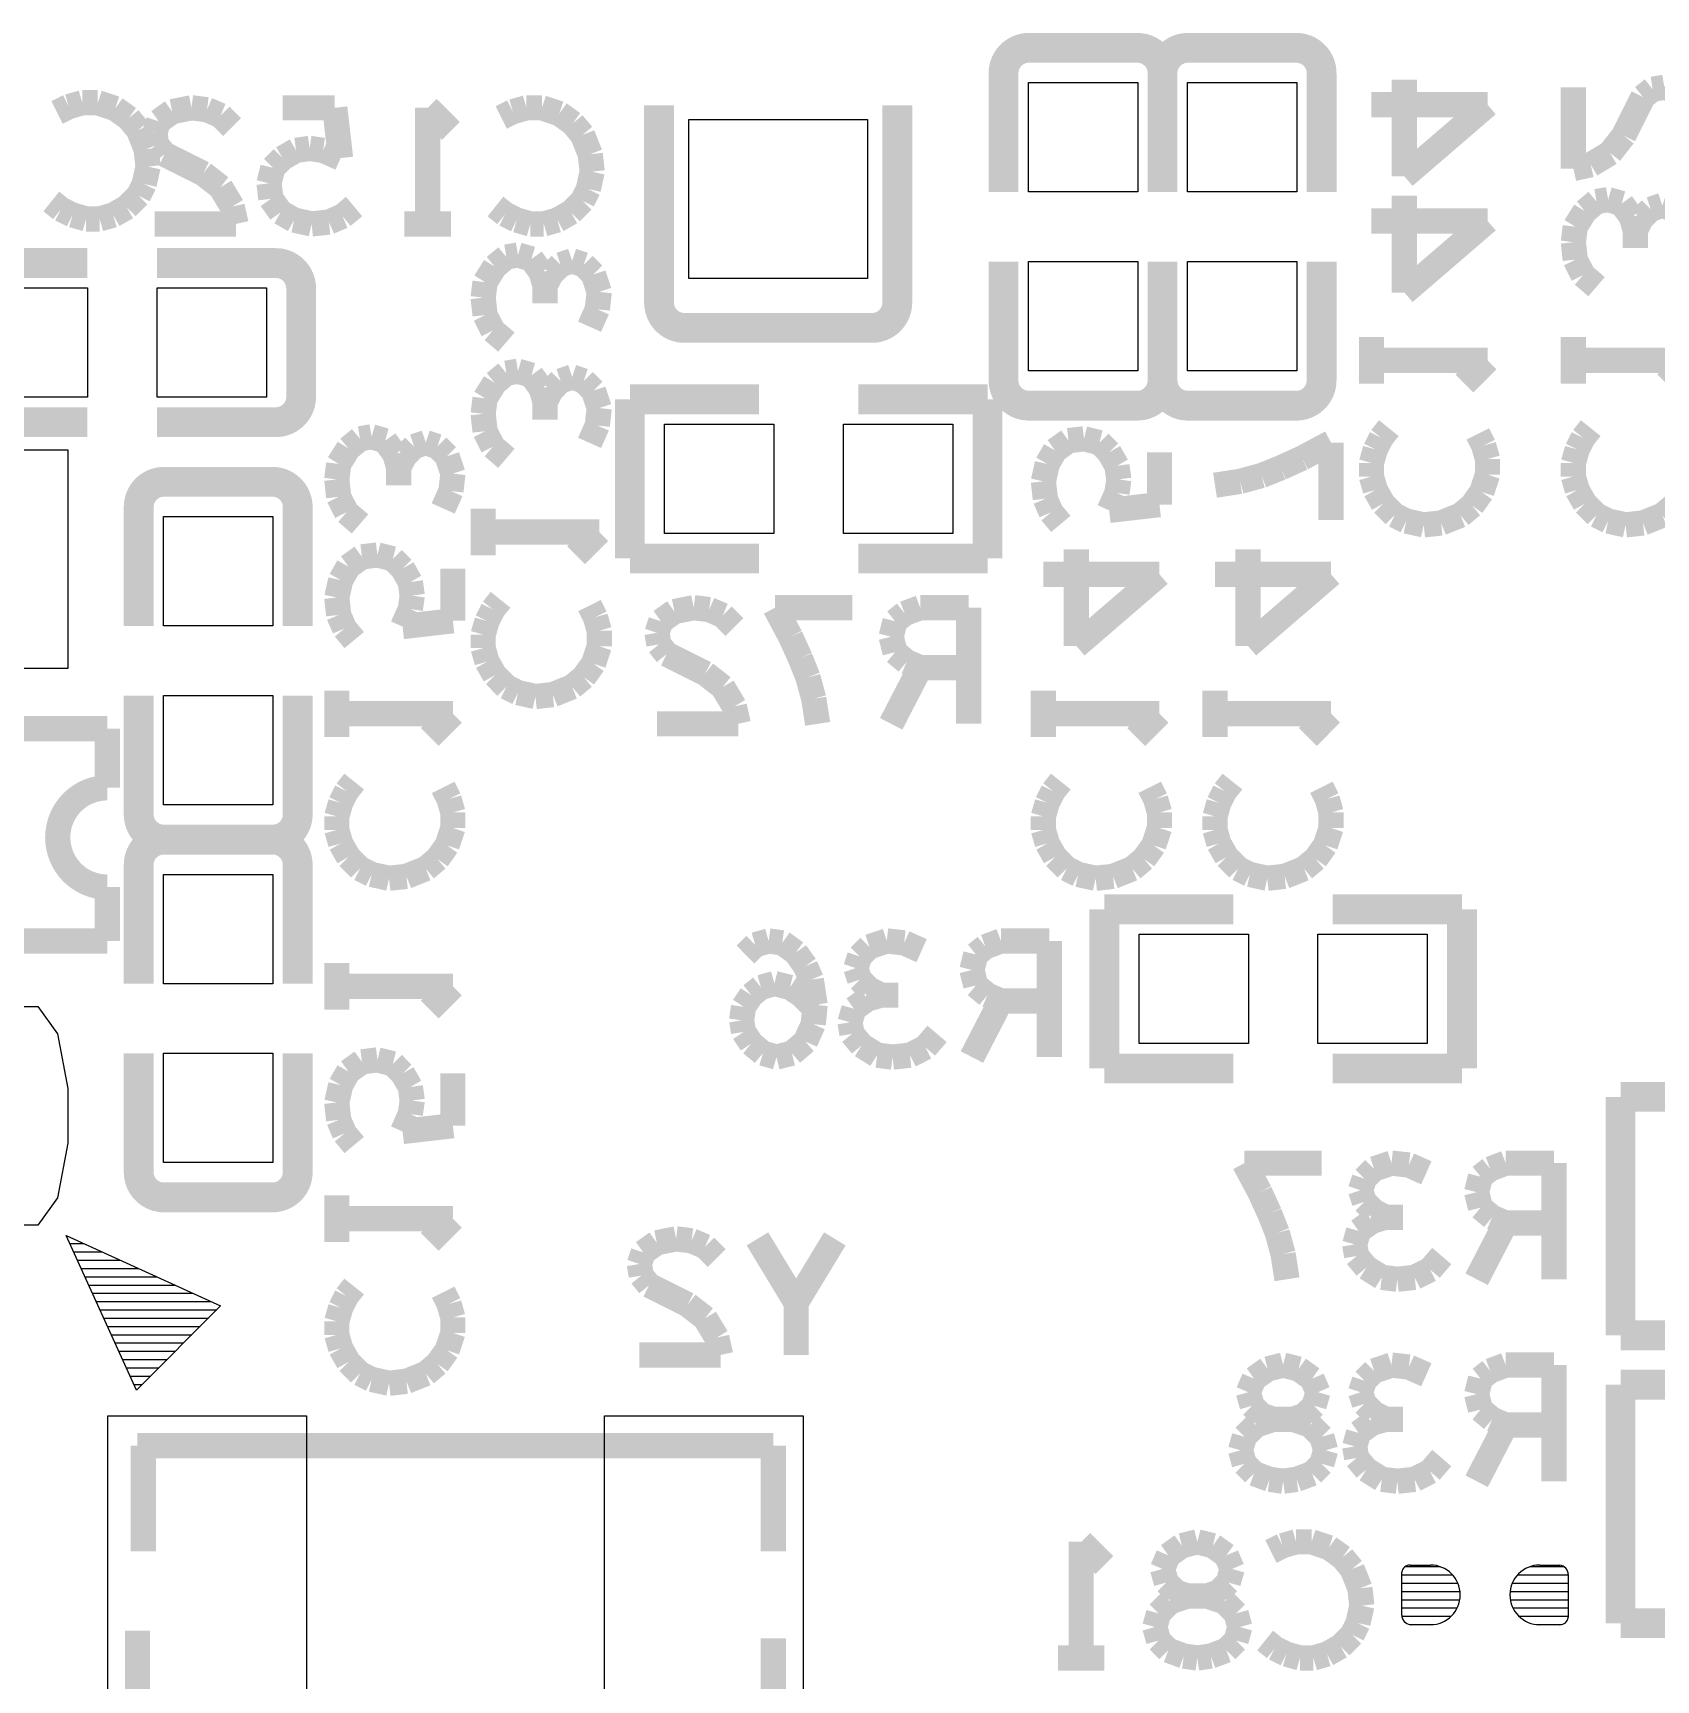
# Model space of a CAD drawing. Extents: x 175.8 to 218.8, y 273.2 to 311.2.
# Drawn here: x 191.01 to 199.17, y 291.28 to 299.56 of the extents above; entities that cross this region are included whole.
import ezdxf

# ---------------------------------------------------------------- set-up
doc = ezdxf.new("R2010")
doc.units = 0
doc.layers.add('MA_DETAILS', color=254, linetype='CONTINUOUS')

# ---------------------------------------------------------------- blocks, each defined once
blk = doc.blocks.new('FIGURE_SQUARE')
blk.add_lwpolyline([(-0.5, -0.5), (-0.5, 0.5), (0.5, 0.5), (0.5, -0.5)], close=True)
blk = doc.blocks.new('FIGURE_OBLONG')
blk.add_lwpolyline([(-0.5, -0.125), (-0.5, 0.125), (-0.416, 0.375), (-0.25, 0.5), (0.25, 0.5), (0.416, 0.375), (0.5, 0.125), (0.5, -0.125), (0.416, -0.375), (0.25, -0.5), (-0.25, -0.5), (-0.416, -0.375)], close=True)

msp = doc.modelspace()

# ---------------------------------------------------------------- linework, layer by layer
at = {"layer": 'MA_DETAILS'}
for points, const_width in [([(196.017134, 299.486574, 0.414214), (195.890134, 299.359574)], 0.150114), ([(196.690488, 299.359574, 0.414214), (196.563488, 299.486574)], 0.150114), ([(196.817488, 299.486574, 0.414214), (196.690488, 299.359574)], 0.150114), ([(197.490842, 299.359574, 0.414214), (197.363842, 299.486574)], 0.150114), ([(192.355216, 298.277026, 0.414214), (192.228216, 298.404026)], 0.150114), ([(194.156584, 298.20489, 0.414214), (194.283584, 298.07789)], 0.150114), ([(195.228464, 298.07789, 0.414214), (195.355464, 298.20489)], 0.150114), ([(195.890134, 297.81373, 0.414214), (196.017134, 297.68673)], 0.150114), ([(196.563488, 297.68673, 0.414214), (196.690488, 297.81373)], 0.150114), ([(196.690488, 297.81373, 0.414214), (196.817488, 297.68673)], 0.150114), ([(197.363842, 297.68673, 0.414214), (197.490842, 297.81373)], 0.150114), ([(192.228216, 297.603672, 0.414214), (192.355216, 297.730672)], 0.150114), ([(191.664844, 297.303698, 0.414214), (191.537844, 297.176698)], 0.150114), ([(192.338198, 297.176698, 0.414214), (192.211198, 297.303698)], 0.150114), ([(191.380364, 295.764712, 1), (191.380364, 295.26484)], 0.127), ([(191.537844, 295.630854, 0.414214), (191.664844, 295.503854)], 0.150114), ([(192.211198, 295.503854, 0.414214), (192.338198, 295.630854)], 0.150114), ([(191.664844, 295.503854, 0.414214), (191.537844, 295.376854)], 0.150114), ([(192.338198, 295.376854, 0.414214), (192.211198, 295.503854)], 0.150114), ([(191.537844, 293.83101, 0.414214), (191.664844, 293.70401)], 0.150114), ([(192.211198, 293.70401, 0.414214), (192.338198, 293.83101)], 0.150114)]:
    msp.add_lwpolyline(points, format="xyb", dxfattribs=dict(at, const_width=const_width))
for points, const_width in [([(196.563488, 299.486574), (196.017134, 299.486574)], 0.150114), ([(197.363842, 299.486574), (196.817488, 299.486574)], 0.150114), ([(195.890134, 299.359574), (195.890134, 298.761912)], 0.150114), ([(196.690488, 299.359574), (196.690488, 298.761912)], 0.150114), ([(196.690488, 299.359574), (196.690488, 298.761912)], 0.150114), ([(197.490842, 299.359574), (197.490842, 298.761912)], 0.150114), ([(197.907402, 298.840398), (197.907402, 299.327062)], 0.127), ([(191.1858, 299.190918), (191.253872, 299.210476)], 0.127), ([(191.253872, 299.210476), (191.33185, 299.210476)], 0.127), ([(191.33185, 299.210476), (191.41948, 299.181266)], 0.127), ([(194.156584, 298.20489), (194.156584, 299.197522)], 0.150114), ([(195.355464, 298.20489), (195.355464, 299.197522)], 0.150114), ([(198.757794, 298.87926), (198.757794, 299.2882)], 0.127), ([(199.108314, 299.239432), (199.011032, 299.044868)], 0.127), ([(199.157082, 299.278548), (199.108314, 299.239432)], 0.127), ([(199.215502, 299.2882), (199.157082, 299.278548)], 0.127), ([(199.273922, 299.268642), (199.215502, 299.2882)], 0.127), ([(191.12738, 299.161708), (191.1858, 299.190918)], 0.127), ([(191.41948, 299.181266), (191.487552, 299.132498)], 0.127), ([(191.487552, 299.132498), (191.53632, 299.074078)], 0.127), ([(191.7065, 299.165518), (191.638428, 299.117004)], 0.127), ([(191.803782, 299.185076), (191.7065, 299.165518)], 0.127), ([(191.88176, 299.175424), (191.803782, 299.185076)], 0.127), ([(191.949832, 299.146214), (191.88176, 299.175424)], 0.127), ([(192.008252, 299.087794), (191.949832, 299.146214)], 0.127), ([(192.524634, 299.185076), (192.261744, 299.185076)], 0.127), ([(192.553844, 298.931838), (192.524634, 299.185076)], 0.127), ([(192.992248, 299.185076), (193.109088, 299.068236)], 0.127), ([(192.992248, 298.600876), (192.992248, 299.185076)], 0.127), ([(193.36258, 299.136308), (193.421, 299.165518)], 0.127), ([(193.421, 299.165518), (193.489072, 299.185076)], 0.127), ([(193.489072, 299.185076), (193.56705, 299.185076)], 0.127), ([(193.56705, 299.185076), (193.65468, 299.155866)], 0.127), ([(193.65468, 299.155866), (193.722752, 299.107098)], 0.127), ([(197.741794, 299.20057), (198.325994, 299.20057)], 0.127), ([(198.325994, 299.20057), (197.907402, 298.840398)], 0.127), ([(191.53632, 299.074078), (191.575182, 298.976796)], 0.127), ([(191.638428, 299.117004), (191.61887, 299.058584)], 0.127), ([(191.61887, 299.058584), (191.628522, 299.000164)], 0.127), ([(193.722752, 299.107098), (193.77152, 299.048678)], 0.127), ([(193.77152, 299.048678), (193.810382, 298.951396)], 0.127), ([(199.011032, 299.044868), (198.942706, 298.957238)], 0.127), ([(191.575182, 298.976796), (191.584834, 298.889166)], 0.127), ([(191.628522, 299.000164), (191.667638, 298.951396)], 0.127), ([(192.261744, 298.931838), (192.329816, 298.970954)], 0.127), ([(192.329816, 298.970954), (192.398142, 298.980606)], 0.127), ([(192.398142, 298.980606), (192.466214, 298.970954)], 0.127), ([(192.466214, 298.970954), (192.553844, 298.931838)], 0.127), ([(191.584834, 298.889166), (191.56553, 298.801536)], 0.127), ([(191.667638, 298.951396), (191.862202, 298.854114)], 0.127), ([(192.193672, 298.805346), (192.212976, 298.883324)], 0.127), ([(192.212976, 298.883324), (192.261744, 298.931838)], 0.127), ([(193.810382, 298.951396), (193.820034, 298.863766)], 0.127), ([(198.845424, 298.898818), (198.757794, 298.87926)], 0.127), ([(198.942706, 298.957238), (198.845424, 298.898818)], 0.127), ([(191.56553, 298.801536), (191.53632, 298.743116)], 0.127), ([(191.862202, 298.854114), (191.949832, 298.785788)], 0.127), ([(192.203324, 298.727368), (192.193672, 298.805346)], 0.127), ([(193.820034, 298.863766), (193.80073, 298.776136)], 0.127), ([(191.146684, 298.675044), (191.09817, 298.713906)], 0.127), ([(191.53632, 298.743116), (191.4779, 298.684696)], 0.127), ([(191.949832, 298.785788), (192.008252, 298.688506)], 0.127), ([(192.252092, 298.659296), (192.203324, 298.727368)], 0.127), ([(193.77152, 298.717716), (193.7131, 298.659296)], 0.127), ([(193.80073, 298.776136), (193.77152, 298.717716)], 0.127), ([(197.907402, 298.255944), (197.907402, 298.742608)], 0.127), ([(198.816214, 298.664884), (198.874634, 298.713398)], 0.127), ([(198.874634, 298.713398), (198.933054, 298.723304)], 0.127), ([(198.933054, 298.723304), (199.001126, 298.703746)], 0.127), ([(191.205104, 298.645834), (191.146684, 298.675044)], 0.127), ([(191.27343, 298.626276), (191.205104, 298.645834)], 0.127), ([(191.409574, 298.645834), (191.341502, 298.626276)], 0.127), ([(191.4779, 298.684696), (191.409574, 298.645834)], 0.127), ([(192.008252, 298.688506), (192.02781, 298.600876)], 0.127), ([(192.320164, 298.620434), (192.252092, 298.659296)], 0.127), ([(192.563496, 298.639738), (192.495424, 298.610528)], 0.127), ([(192.621916, 298.688506), (192.563496, 298.639738)], 0.127), ([(193.381884, 298.649644), (193.33337, 298.688506)], 0.127), ([(193.440304, 298.620434), (193.381884, 298.649644)], 0.127), ([(193.7131, 298.659296), (193.644774, 298.620434)], 0.127), ([(198.767446, 298.586906), (198.816214, 298.664884)], 0.127), ([(199.001126, 298.703746), (199.049894, 298.635674)], 0.127), ([(199.049894, 298.635674), (199.069452, 298.567348)], 0.127), ([(199.098662, 298.625768), (199.147176, 298.674536)], 0.127), ([(199.147176, 298.674536), (199.205596, 298.694094)], 0.127), ([(199.205596, 298.694094), (199.264016, 298.674536)], 0.127), ([(191.341502, 298.626276), (191.27343, 298.626276)], 0.127), ([(192.02781, 298.600876), (191.61887, 298.600876)], 0.127), ([(192.407794, 298.600876), (192.320164, 298.620434)], 0.127), ([(192.495424, 298.610528), (192.407794, 298.600876)], 0.127), ([(193.109088, 298.600876), (192.875408, 298.600876)], 0.127), ([(193.50863, 298.600876), (193.440304, 298.620434)], 0.127), ([(193.576702, 298.600876), (193.50863, 298.600876)], 0.127), ([(193.644774, 298.620434), (193.576702, 298.600876)], 0.127), ([(197.741794, 298.616116), (198.325994, 298.616116)], 0.127), ([(198.325994, 298.616116), (197.907402, 298.255944)], 0.127), ([(198.757794, 298.508928), (198.767446, 298.586906)], 0.127), ([(199.069452, 298.567348), (199.098662, 298.625768)], 0.127), ([(199.069452, 298.567348), (199.069452, 298.479718)], 0.127), ([(198.767446, 298.421298), (198.757794, 298.508928)], 0.127), ([(190.682372, 298.404026), (191.280034, 298.404026)], 0.150114), ([(192.228216, 298.404026), (191.630554, 298.404026)], 0.150114), ([(193.281046, 298.308014), (193.329814, 298.385992)], 0.127), ([(193.329814, 298.385992), (193.388234, 298.434506)], 0.127), ([(193.388234, 298.434506), (193.446654, 298.444412)], 0.127), ([(193.446654, 298.444412), (193.514726, 298.424854)], 0.127), ([(193.514726, 298.424854), (193.563494, 298.356782)], 0.127), ([(193.612262, 298.346876), (193.660776, 298.395644)], 0.127), ([(193.660776, 298.395644), (193.719196, 298.415202)], 0.127), ([(193.719196, 298.415202), (193.777616, 298.395644)], 0.127), ([(193.777616, 298.395644), (193.826384, 298.346876)], 0.127), ([(195.890134, 297.81373), (195.890134, 298.411392)], 0.150114), ([(196.690488, 297.81373), (196.690488, 298.411392)], 0.150114), ([(196.690488, 297.81373), (196.690488, 298.411392)], 0.150114), ([(197.490842, 297.81373), (197.490842, 298.411392)], 0.150114), ([(198.806562, 298.343574), (198.767446, 298.421298)], 0.127), ([(193.271394, 298.230036), (193.281046, 298.308014)], 0.127), ([(193.563494, 298.356782), (193.583052, 298.288456)], 0.127), ([(193.583052, 298.288456), (193.612262, 298.346876)], 0.127), ([(193.826384, 298.346876), (193.855594, 298.259246)], 0.127), ([(198.874634, 298.285154), (198.806562, 298.343574)], 0.127), ([(192.355216, 297.730672), (192.355216, 298.277026)], 0.150114), ([(193.281046, 298.142406), (193.271394, 298.230036)], 0.127), ([(193.583052, 298.288456), (193.583052, 298.200826)], 0.127), ([(193.855594, 298.259246), (193.845942, 298.171616)], 0.127), ([(193.320162, 298.064682), (193.281046, 298.142406)], 0.127), ([(193.845942, 298.171616), (193.806826, 298.083986)], 0.127), ([(193.388234, 298.006262), (193.320162, 298.064682)], 0.127), ([(194.283584, 298.07789), (195.228464, 298.07789)], 0.150114), ([(197.741794, 297.797982), (197.741794, 298.031662)], 0.127), ([(198.757794, 297.797982), (198.757794, 298.031662)], 0.127), ([(197.741794, 297.914822), (198.325994, 297.914822)], 0.127), ([(198.325994, 297.914822), (198.209154, 297.797982)], 0.127), ([(198.757794, 297.914822), (199.341994, 297.914822)], 0.127), ([(199.341994, 297.914822), (199.225154, 297.797982)], 0.127), ([(193.281046, 297.72356), (193.329814, 297.801538)], 0.127), ([(193.329814, 297.801538), (193.388234, 297.850052)], 0.127), ([(193.388234, 297.850052), (193.446654, 297.859958)], 0.127), ([(193.446654, 297.859958), (193.514726, 297.8404)], 0.127), ([(193.514726, 297.8404), (193.563494, 297.772328)], 0.127), ([(193.612262, 297.762422), (193.660776, 297.81119)], 0.127), ([(193.660776, 297.81119), (193.719196, 297.830748)], 0.127), ([(193.719196, 297.830748), (193.777616, 297.81119)], 0.127), ([(193.777616, 297.81119), (193.826384, 297.762422)], 0.127), ([(193.271394, 297.645582), (193.281046, 297.72356)], 0.127), ([(193.563494, 297.772328), (193.583052, 297.704002)], 0.127), ([(193.583052, 297.704002), (193.612262, 297.762422)], 0.127), ([(193.826384, 297.762422), (193.855594, 297.674792)], 0.127), ([(194.659758, 297.718226), (194.009772, 297.718226)], 0.150114), ([(194.009772, 297.718226), (194.009772, 296.918126)], 0.150114), ([(195.15963, 297.718226), (195.809616, 297.718226)], 0.150114), ([(195.809616, 297.718226), (195.809616, 296.918126)], 0.150114), ([(193.281046, 297.557952), (193.271394, 297.645582)], 0.127), ([(193.583052, 297.704002), (193.583052, 297.616372)], 0.127), ([(193.855594, 297.674792), (193.845942, 297.587162)], 0.127), ([(196.017134, 297.68673), (196.563488, 297.68673)], 0.150114), ([(196.817488, 297.68673), (197.363842, 297.68673)], 0.150114), ([(190.682372, 297.603672), (191.280034, 297.603672)], 0.150114), ([(192.228216, 297.603672), (191.630554, 297.603672)], 0.150114), ([(193.320162, 297.480228), (193.281046, 297.557952)], 0.127), ([(193.845942, 297.587162), (193.806826, 297.499532)], 0.127), ([(197.790562, 297.525186), (197.829424, 297.5737)], 0.127), ([(198.806562, 297.525186), (198.845424, 297.5737)], 0.127), ([(192.544446, 297.393614), (192.593214, 297.471592)], 0.127), ([(192.593214, 297.471592), (192.651634, 297.520106)], 0.127), ([(192.651634, 297.520106), (192.710054, 297.530012)], 0.127), ([(192.710054, 297.530012), (192.778126, 297.510454)], 0.127), ([(192.778126, 297.510454), (192.826894, 297.442382)], 0.127), ([(192.875662, 297.432476), (192.924176, 297.481244)], 0.127), ([(192.924176, 297.481244), (192.982596, 297.500802)], 0.127), ([(192.982596, 297.500802), (193.041016, 297.481244)], 0.127), ([(193.041016, 297.481244), (193.089784, 297.432476)], 0.127), ([(193.388234, 297.421808), (193.320162, 297.480228)], 0.127), ([(196.149214, 297.461686), (196.217286, 297.510454)], 0.127), ([(196.217286, 297.510454), (196.295264, 297.520106)], 0.127), ([(196.295264, 297.520106), (196.373242, 297.500802)], 0.127), ([(196.373242, 297.500802), (196.421756, 297.452034)], 0.127), ([(197.392544, 297.422824), (197.538594, 297.500802)], 0.127), ([(197.538594, 297.500802), (197.538594, 297.111166)], 0.127), ([(197.761352, 297.466766), (197.790562, 297.525186)], 0.127), ([(198.277226, 297.54449), (198.306436, 297.48607)], 0.127), ([(198.306436, 297.48607), (198.325994, 297.417998)], 0.127), ([(198.777352, 297.466766), (198.806562, 297.525186)], 0.127), ([(192.534794, 297.315636), (192.544446, 297.393614)], 0.127), ([(192.826894, 297.442382), (192.846452, 297.374056)], 0.127), ([(192.846452, 297.374056), (192.875662, 297.432476)], 0.127), ([(193.089784, 297.432476), (193.118994, 297.344846)], 0.127), ([(196.090794, 297.305984), (196.110352, 297.393614)], 0.127), ([(196.110352, 297.393614), (196.149214, 297.461686)], 0.127), ([(196.421756, 297.452034), (196.460872, 297.383962)], 0.127), ([(196.674994, 297.189144), (196.674994, 297.452034)], 0.127), ([(197.285356, 297.374056), (197.392544, 297.422824)], 0.127), ([(197.741794, 297.39844), (197.761352, 297.466766)], 0.127), ([(197.741794, 297.330368), (197.741794, 297.39844)], 0.127), ([(198.325994, 297.417998), (198.325994, 297.34002)], 0.127), ([(198.757794, 297.39844), (198.777352, 297.466766)], 0.127), ([(198.757794, 297.330368), (198.757794, 297.39844)], 0.127), ([(192.211198, 297.303698), (191.664844, 297.303698)], 0.150114), ([(192.544446, 297.228006), (192.534794, 297.315636)], 0.127), ([(192.846452, 297.374056), (192.846452, 297.286426)], 0.127), ([(193.118994, 297.344846), (193.109342, 297.257216)], 0.127), ([(196.100446, 297.218354), (196.090794, 297.305984)], 0.127), ([(196.460872, 297.383962), (196.470524, 297.315636)], 0.127), ([(196.470524, 297.315636), (196.460872, 297.247564)], 0.127), ([(196.954394, 297.286426), (197.080886, 297.305984)], 0.127), ([(197.080886, 297.305984), (197.188074, 297.335194)], 0.127), ([(197.188074, 297.335194), (197.285356, 297.374056)], 0.127), ([(197.761352, 297.262296), (197.741794, 297.330368)], 0.127), ([(198.325994, 297.34002), (198.296784, 297.25239)], 0.127), ([(198.777352, 297.262296), (198.757794, 297.330368)], 0.127), ([(192.583562, 297.150282), (192.544446, 297.228006)], 0.127), ([(193.109342, 297.257216), (193.070226, 297.169586)], 0.127), ([(196.460872, 297.247564), (196.421756, 297.159934)], 0.127), ([(197.800214, 297.19397), (197.761352, 297.262296)], 0.127), ([(198.296784, 297.25239), (198.248016, 297.184318)], 0.127), ([(198.816214, 297.19397), (198.777352, 297.262296)], 0.127), ([(191.537844, 297.176698), (191.537844, 296.579036)], 0.150114), ([(192.338198, 297.176698), (192.338198, 296.579036)], 0.150114), ([(192.651634, 297.091862), (192.583562, 297.150282)], 0.127), ([(193.271394, 296.934636), (193.271394, 297.168316)], 0.127), ([(196.129656, 297.150282), (196.100446, 297.218354)], 0.127), ([(196.178424, 297.091862), (196.129656, 297.150282)], 0.127), ([(196.421756, 297.159934), (196.674994, 297.189144)], 0.127), ([(197.858634, 297.13555), (197.800214, 297.19397)], 0.127), ([(198.248016, 297.184318), (198.189596, 297.13555)], 0.127), ([(198.874634, 297.13555), (198.816214, 297.19397)], 0.127), ([(199.264016, 297.184318), (199.205596, 297.13555)], 0.127), ([(197.917054, 297.10634), (197.858634, 297.13555)], 0.127), ([(198.004684, 297.087036), (197.917054, 297.10634)], 0.127), ([(198.092314, 297.096688), (198.004684, 297.087036)], 0.127), ([(198.189596, 297.13555), (198.092314, 297.096688)], 0.127), ([(198.933054, 297.10634), (198.874634, 297.13555)], 0.127), ([(199.020684, 297.087036), (198.933054, 297.10634)], 0.127), ([(199.108314, 297.096688), (199.020684, 297.087036)], 0.127), ([(199.205596, 297.13555), (199.108314, 297.096688)], 0.127), ([(193.271394, 297.051476), (193.855594, 297.051476)], 0.127), ([(193.855594, 297.051476), (193.738754, 296.934636)], 0.127), ([(192.593214, 296.877232), (192.661286, 296.926)], 0.127), ([(192.661286, 296.926), (192.739264, 296.935652)], 0.127), ([(192.739264, 296.935652), (192.817242, 296.916348)], 0.127), ([(192.817242, 296.916348), (192.865756, 296.86758)], 0.127), ([(194.009772, 296.918126), (194.659758, 296.918126)], 0.150114), ([(195.809616, 296.918126), (195.15963, 296.918126)], 0.150114), ([(196.256402, 296.478198), (196.256402, 296.964862)], 0.127), ([(197.120002, 296.478198), (197.120002, 296.964862)], 0.127), ([(192.534794, 296.72153), (192.554352, 296.80916)], 0.127), ([(192.554352, 296.80916), (192.593214, 296.877232)], 0.127), ([(192.865756, 296.86758), (192.904872, 296.799508)], 0.127), ([(193.118994, 296.60469), (193.118994, 296.86758)], 0.127), ([(196.090794, 296.83837), (196.674994, 296.83837)], 0.127), ([(196.674994, 296.83837), (196.256402, 296.478198)], 0.127), ([(196.954394, 296.83837), (197.538594, 296.83837)], 0.127), ([(197.538594, 296.83837), (197.120002, 296.478198)], 0.127), ([(192.904872, 296.799508), (192.914524, 296.731182)], 0.127), ([(192.914524, 296.731182), (192.904872, 296.66311)], 0.127), ([(192.544446, 296.6339), (192.534794, 296.72153)], 0.127), ([(192.904872, 296.66311), (192.865756, 296.57548)], 0.127), ([(193.290952, 296.60342), (193.320162, 296.66184)], 0.127), ([(193.320162, 296.66184), (193.359024, 296.710354)], 0.127), ([(193.806826, 296.681144), (193.836036, 296.622724)], 0.127), ([(194.2338, 296.650918), (194.165728, 296.602404)], 0.127), ([(194.331082, 296.670476), (194.2338, 296.650918)], 0.127), ([(194.40906, 296.660824), (194.331082, 296.670476)], 0.127), ([(194.477132, 296.631614), (194.40906, 296.660824)], 0.127), ([(194.740276, 296.670476), (195.129912, 296.670476)], 0.127), ([(194.818254, 296.524426), (194.740276, 296.670476)], 0.127), ([(195.393056, 296.641266), (195.344288, 296.602404)], 0.127), ([(195.47078, 296.670476), (195.393056, 296.641266)], 0.127), ([(195.714366, 296.670476), (195.47078, 296.670476)], 0.127), ([(195.714366, 296.086276), (195.714366, 296.670476)], 0.127), ([(192.573656, 296.565828), (192.544446, 296.6339)], 0.127), ([(192.622424, 296.507408), (192.573656, 296.565828)], 0.127), ([(192.865756, 296.57548), (193.118994, 296.60469)], 0.127), ([(193.271394, 296.535094), (193.290952, 296.60342)], 0.127), ([(193.836036, 296.622724), (193.855594, 296.554652)], 0.127), ([(194.165728, 296.602404), (194.14617, 296.543984)], 0.127), ([(194.535552, 296.573194), (194.477132, 296.631614)], 0.127), ([(195.344288, 296.602404), (195.32473, 296.524426)], 0.127), ([(193.271394, 296.467022), (193.271394, 296.535094)], 0.127), ([(193.855594, 296.476674), (193.826384, 296.389044)], 0.127), ([(193.855594, 296.554652), (193.855594, 296.476674)], 0.127), ([(194.14617, 296.543984), (194.155822, 296.485564)], 0.127), ([(194.155822, 296.485564), (194.194938, 296.436796)], 0.127), ([(194.867022, 296.417238), (194.818254, 296.524426)], 0.127), ([(195.32473, 296.524426), (195.344288, 296.446448)], 0.127), ([(193.290952, 296.39895), (193.271394, 296.467022)], 0.127), ([(193.329814, 296.330624), (193.290952, 296.39895)], 0.127), ([(194.194938, 296.436796), (194.389502, 296.339514)], 0.127), ([(194.905884, 296.319956), (194.867022, 296.417238)], 0.127), ([(195.344288, 296.446448), (195.402708, 296.397934)], 0.127), ([(195.402708, 296.397934), (195.47078, 296.368724)], 0.127), ([(193.388234, 296.272204), (193.329814, 296.330624)], 0.127), ([(193.777616, 296.320972), (193.719196, 296.272204)], 0.127), ([(193.826384, 296.389044), (193.777616, 296.320972)], 0.127), ([(194.389502, 296.339514), (194.477132, 296.271188)], 0.127), ([(194.935094, 296.212768), (194.905884, 296.319956)], 0.127), ([(195.47078, 296.368724), (195.32473, 296.086276)], 0.127), ([(195.47078, 296.368724), (195.714366, 296.368724)], 0.127), ([(191.537844, 295.630854), (191.537844, 296.228516)], 0.150114), ([(192.338198, 295.630854), (192.338198, 296.228516)], 0.150114), ([(192.534794, 296.020236), (192.534794, 296.253916)], 0.127), ([(193.446654, 296.242994), (193.388234, 296.272204)], 0.127), ([(193.534284, 296.22369), (193.446654, 296.242994)], 0.127), ([(193.621914, 296.233342), (193.534284, 296.22369)], 0.127), ([(193.719196, 296.272204), (193.621914, 296.233342)], 0.127), ([(194.477132, 296.271188), (194.535552, 296.173906)], 0.127), ([(196.090794, 296.020236), (196.090794, 296.253916)], 0.127), ([(196.954394, 296.020236), (196.954394, 296.253916)], 0.127), ([(194.535552, 296.173906), (194.55511, 296.086276)], 0.127), ([(194.954652, 296.086276), (194.935094, 296.212768)], 0.127), ([(191.380364, 296.061638), (188.380624, 296.061638)], 0.127), ([(191.380364, 295.764712), (191.380364, 296.061638)], 0.127), ([(192.534794, 296.137076), (193.118994, 296.137076)], 0.127), ([(193.118994, 296.137076), (193.002154, 296.020236)], 0.127), ([(194.55511, 296.086276), (194.14617, 296.086276)], 0.127), ([(196.090794, 296.137076), (196.674994, 296.137076)], 0.127), ([(196.674994, 296.137076), (196.558154, 296.020236)], 0.127), ([(196.954394, 296.137076), (197.538594, 296.137076)], 0.127), ([(197.538594, 296.137076), (197.421754, 296.020236)], 0.127), ([(192.554352, 295.68902), (192.583562, 295.74744)], 0.127), ([(192.583562, 295.74744), (192.622424, 295.795954)], 0.127), ([(193.070226, 295.766744), (193.099436, 295.708324)], 0.127), ([(196.110352, 295.68902), (196.139562, 295.74744)], 0.127), ([(196.139562, 295.74744), (196.178424, 295.795954)], 0.127), ([(196.626226, 295.766744), (196.655436, 295.708324)], 0.127), ([(196.973952, 295.68902), (197.003162, 295.74744)], 0.127), ([(197.003162, 295.74744), (197.042024, 295.795954)], 0.127), ([(197.489826, 295.766744), (197.519036, 295.708324)], 0.127), ([(192.534794, 295.620694), (192.554352, 295.68902)], 0.127), ([(193.099436, 295.708324), (193.118994, 295.640252)], 0.127), ([(196.090794, 295.620694), (196.110352, 295.68902)], 0.127), ([(196.655436, 295.708324), (196.674994, 295.640252)], 0.127), ([(196.954394, 295.620694), (196.973952, 295.68902)], 0.127), ([(197.519036, 295.708324), (197.538594, 295.640252)], 0.127), ([(192.534794, 295.552622), (192.534794, 295.620694)], 0.127), ([(193.118994, 295.640252), (193.118994, 295.562274)], 0.127), ([(196.090794, 295.552622), (196.090794, 295.620694)], 0.127), ([(196.674994, 295.640252), (196.674994, 295.562274)], 0.127), ([(196.954394, 295.552622), (196.954394, 295.620694)], 0.127), ([(197.538594, 295.640252), (197.538594, 295.562274)], 0.127), ([(191.664844, 295.503854), (192.211198, 295.503854)], 0.150114), ([(192.211198, 295.503854), (191.664844, 295.503854)], 0.150114), ([(192.554352, 295.48455), (192.534794, 295.552622)], 0.127), ([(192.593214, 295.416224), (192.554352, 295.48455)], 0.127), ([(193.118994, 295.562274), (193.089784, 295.474644)], 0.127), ([(196.110352, 295.48455), (196.090794, 295.552622)], 0.127), ([(196.149214, 295.416224), (196.110352, 295.48455)], 0.127), ([(196.674994, 295.562274), (196.645784, 295.474644)], 0.127), ([(196.973952, 295.48455), (196.954394, 295.552622)], 0.127), ([(197.012814, 295.416224), (196.973952, 295.48455)], 0.127), ([(197.538594, 295.562274), (197.509384, 295.474644)], 0.127), ([(192.651634, 295.357804), (192.593214, 295.416224)], 0.127), ([(193.041016, 295.406572), (192.982596, 295.357804)], 0.127), ([(193.089784, 295.474644), (193.041016, 295.406572)], 0.127), ([(196.207634, 295.357804), (196.149214, 295.416224)], 0.127), ([(196.597016, 295.406572), (196.538596, 295.357804)], 0.127), ([(196.645784, 295.474644), (196.597016, 295.406572)], 0.127), ([(197.071234, 295.357804), (197.012814, 295.416224)], 0.127), ([(197.460616, 295.406572), (197.402196, 295.357804)], 0.127), ([(197.509384, 295.474644), (197.460616, 295.406572)], 0.127), ([(191.537844, 295.376854), (191.537844, 294.779192)], 0.150114), ([(192.338198, 295.376854), (192.338198, 294.779192)], 0.150114), ([(192.710054, 295.328594), (192.651634, 295.357804)], 0.127), ([(192.797684, 295.30929), (192.710054, 295.328594)], 0.127), ([(192.885314, 295.318942), (192.797684, 295.30929)], 0.127), ([(192.982596, 295.357804), (192.885314, 295.318942)], 0.127), ([(196.266054, 295.328594), (196.207634, 295.357804)], 0.127), ([(196.353684, 295.30929), (196.266054, 295.328594)], 0.127), ([(196.441314, 295.318942), (196.353684, 295.30929)], 0.127), ([(196.538596, 295.357804), (196.441314, 295.318942)], 0.127), ([(197.129654, 295.328594), (197.071234, 295.357804)], 0.127), ([(197.217284, 295.30929), (197.129654, 295.328594)], 0.127), ([(197.304914, 295.318942), (197.217284, 295.30929)], 0.127), ([(197.402196, 295.357804), (197.304914, 295.318942)], 0.127), ([(191.380364, 294.993314), (191.380364, 295.26484)], 0.127), ([(197.047358, 295.152826), (196.397372, 295.152826)], 0.150114), ([(196.397372, 295.152826), (196.397372, 294.352726)], 0.150114), ([(197.54723, 295.152826), (198.197216, 295.152826)], 0.150114), ([(198.197216, 295.152826), (198.197216, 294.352726)], 0.150114), ([(188.380624, 294.993314), (191.380364, 294.993314)], 0.127), ([(194.708272, 294.994076), (194.6402, 294.974518)], 0.127), ([(194.776598, 294.984424), (194.708272, 294.994076)], 0.127), ([(194.84467, 294.935656), (194.776598, 294.984424)], 0.127), ([(195.215002, 294.964866), (195.302632, 294.994076)], 0.127), ([(195.302632, 294.994076), (195.390262, 294.984424)], 0.127), ([(195.390262, 294.984424), (195.477892, 294.945308)], 0.127), ([(195.87718, 294.994076), (195.799456, 294.964866)], 0.127), ([(196.120766, 294.994076), (195.87718, 294.994076)], 0.127), ([(196.120766, 294.409876), (196.120766, 294.994076)], 0.127), ([(194.6402, 294.974518), (194.591432, 294.926004)], 0.127), ([(194.893438, 294.867584), (194.84467, 294.935656)], 0.127), ([(195.146676, 294.857678), (195.166234, 294.916098)], 0.127), ([(195.166234, 294.916098), (195.215002, 294.964866)], 0.127), ([(195.750688, 294.926004), (195.73113, 294.848026)], 0.127), ([(195.799456, 294.964866), (195.750688, 294.926004)], 0.127), ([(192.534794, 294.649144), (192.534794, 294.882824)], 0.127), ([(194.922648, 294.799258), (194.893438, 294.867584)], 0.127), ([(195.166234, 294.799258), (195.146676, 294.857678)], 0.127), ([(195.73113, 294.848026), (195.750688, 294.770048)], 0.127), ([(192.534794, 294.765984), (193.118994, 294.765984)], 0.127), ([(193.118994, 294.765984), (193.002154, 294.649144)], 0.127), ([(194.66941, 294.760396), (194.620642, 294.721534)], 0.127), ([(194.737482, 294.779954), (194.66941, 294.760396)], 0.127), ([(194.81546, 294.760396), (194.737482, 294.779954)], 0.127), ([(194.87388, 294.721534), (194.81546, 294.760396)], 0.127), ([(194.941952, 294.672766), (194.922648, 294.799258)], 0.127), ([(195.215002, 294.750744), (195.166234, 294.799258)], 0.127), ([(195.273422, 294.721534), (195.215002, 294.750744)], 0.127), ([(195.750688, 294.770048), (195.809108, 294.721534)], 0.127), ([(194.58178, 294.663114), (194.572128, 294.594788)], 0.127), ([(194.620642, 294.721534), (194.58178, 294.663114)], 0.127), ([(194.941952, 294.653208), (194.87388, 294.721534)], 0.127), ([(194.9323, 294.575484), (194.941952, 294.672766)], 0.127), ([(195.117466, 294.585136), (195.137024, 294.653208)], 0.127), ([(195.137024, 294.653208), (195.205096, 294.701976)], 0.127), ([(195.205096, 294.701976), (195.273422, 294.721534)], 0.127), ([(195.273422, 294.721534), (195.361052, 294.721534)], 0.127), ([(195.87718, 294.692324), (195.73113, 294.409876)], 0.127), ([(195.809108, 294.721534), (195.87718, 294.692324)], 0.127), ([(195.87718, 294.692324), (196.120766, 294.692324)], 0.127), ([(194.572128, 294.594788), (194.58178, 294.536368)], 0.127), ([(194.893438, 294.487854), (194.9323, 294.575484)], 0.127), ([(195.127372, 294.526716), (195.117466, 294.585136)], 0.127), ([(194.58178, 294.536368), (194.620642, 294.477948)], 0.127), ([(194.825112, 294.429434), (194.893438, 294.487854)], 0.127), ([(195.175886, 294.468296), (195.127372, 294.526716)], 0.127), ([(195.555616, 294.526716), (195.497196, 294.458644)], 0.127), ([(191.537844, 293.83101), (191.537844, 294.428672)], 0.150114), ([(192.338198, 293.83101), (192.338198, 294.428672)], 0.150114), ([(194.620642, 294.477948), (194.679062, 294.429434)], 0.127), ([(194.679062, 294.429434), (194.747388, 294.409876)], 0.127), ([(194.747388, 294.409876), (194.825112, 294.429434)], 0.127), ([(195.253864, 294.419528), (195.175886, 294.468296)], 0.127), ([(195.331842, 294.409876), (195.253864, 294.419528)], 0.127), ([(195.419472, 294.419528), (195.331842, 294.409876)], 0.127), ([(195.497196, 294.458644), (195.419472, 294.419528)], 0.127), ([(192.554352, 294.26916), (192.593214, 294.337232)], 0.127), ([(192.593214, 294.337232), (192.661286, 294.386)], 0.127), ([(192.661286, 294.386), (192.739264, 294.395652)], 0.127), ([(192.739264, 294.395652), (192.817242, 294.376348)], 0.127), ([(192.817242, 294.376348), (192.865756, 294.32758)], 0.127), ([(192.865756, 294.32758), (192.904872, 294.259508)], 0.127), ([(193.118994, 294.06469), (193.118994, 294.32758)], 0.127), ([(196.397372, 294.352726), (197.047358, 294.352726)], 0.150114), ([(198.197216, 294.352726), (197.54723, 294.352726)], 0.150114), ([(192.534794, 294.18153), (192.554352, 294.26916)], 0.127), ([(192.904872, 294.259508), (192.914524, 294.191182)], 0.127), ([(192.544446, 294.0939), (192.534794, 294.18153)], 0.127), ([(192.914524, 294.191182), (192.904872, 294.12311)], 0.127), ([(200.04532, 294.209724), (198.995284, 294.209724)], 0.150114), ([(198.995284, 294.209724), (198.995284, 293.009828)], 0.150114), ([(192.573656, 294.025828), (192.544446, 294.0939)], 0.127), ([(192.904872, 294.12311), (192.865756, 294.03548)], 0.127), ([(192.622424, 293.967408), (192.573656, 294.025828)], 0.127), ([(192.865756, 294.03548), (193.118994, 294.06469)], 0.127), ([(197.102222, 293.876476), (197.491858, 293.876476)], 0.127), ([(197.1802, 293.730426), (197.102222, 293.876476)], 0.127), ([(197.706234, 293.798498), (197.755002, 293.847266)], 0.127), ([(197.755002, 293.847266), (197.842632, 293.876476)], 0.127), ([(197.842632, 293.876476), (197.930262, 293.866824)], 0.127), ([(197.930262, 293.866824), (198.017892, 293.827708)], 0.127), ([(198.339456, 293.847266), (198.290688, 293.808404)], 0.127), ([(198.41718, 293.876476), (198.339456, 293.847266)], 0.127), ([(198.660766, 293.876476), (198.41718, 293.876476)], 0.127), ([(198.660766, 293.292276), (198.660766, 293.876476)], 0.127), ([(197.686676, 293.740078), (197.706234, 293.798498)], 0.127), ([(197.706234, 293.681658), (197.686676, 293.740078)], 0.127), ([(198.290688, 293.808404), (198.27113, 293.730426)], 0.127), ([(191.664844, 293.70401), (192.211198, 293.70401)], 0.150114), ([(192.534794, 293.480236), (192.534794, 293.713916)], 0.127), ([(197.228968, 293.623238), (197.1802, 293.730426)], 0.127), ([(197.755002, 293.633144), (197.706234, 293.681658)], 0.127), ([(198.27113, 293.730426), (198.290688, 293.652448)], 0.127), ([(192.534794, 293.597076), (193.118994, 293.597076)], 0.127), ([(193.118994, 293.597076), (193.002154, 293.480236)], 0.127), ([(197.26783, 293.525956), (197.228968, 293.623238)], 0.127), ([(197.677024, 293.535608), (197.745096, 293.584376)], 0.127), ([(197.745096, 293.584376), (197.813422, 293.603934)], 0.127), ([(197.813422, 293.603934), (197.755002, 293.633144)], 0.127), ([(197.813422, 293.603934), (197.901052, 293.603934)], 0.127), ([(198.41718, 293.574724), (198.27113, 293.292276)], 0.127), ([(198.290688, 293.652448), (198.349108, 293.603934)], 0.127), ([(198.349108, 293.603934), (198.41718, 293.574724)], 0.127), ([(198.41718, 293.574724), (198.660766, 293.574724)], 0.127), ([(194.242436, 293.495476), (194.145154, 293.475918)], 0.127), ([(194.320414, 293.485824), (194.242436, 293.495476)], 0.127), ([(194.65163, 293.495476), (194.846448, 293.174166)], 0.127), ([(194.846448, 293.174166), (195.041266, 293.495476)], 0.127), ([(197.29704, 293.418768), (197.26783, 293.525956)], 0.127), ([(197.657466, 293.467536), (197.677024, 293.535608)], 0.127), ([(194.077082, 293.427404), (194.057524, 293.368984)], 0.127), ([(194.145154, 293.475918), (194.077082, 293.427404)], 0.127), ([(194.388486, 293.456614), (194.320414, 293.485824)], 0.127), ([(194.446906, 293.398194), (194.388486, 293.456614)], 0.127), ([(197.316598, 293.292276), (197.29704, 293.418768)], 0.127), ([(197.667372, 293.409116), (197.657466, 293.467536)], 0.127), ([(197.715886, 293.350696), (197.667372, 293.409116)], 0.127), ([(198.095616, 293.409116), (198.037196, 293.341044)], 0.127), ([(194.057524, 293.368984), (194.067176, 293.310564)], 0.127), ([(197.793864, 293.301928), (197.715886, 293.350696)], 0.127), ([(198.037196, 293.341044), (197.959472, 293.301928)], 0.127), ([(192.583562, 293.20744), (192.622424, 293.255954)], 0.127), ([(194.067176, 293.310564), (194.106292, 293.261796)], 0.127), ([(194.106292, 293.261796), (194.300856, 293.164514)], 0.127), ([(197.871842, 293.292276), (197.793864, 293.301928)], 0.127), ([(197.959472, 293.301928), (197.871842, 293.292276)], 0.127), ([(192.554352, 293.14902), (192.583562, 293.20744)], 0.127), ([(193.070226, 293.226744), (193.099436, 293.168324)], 0.127), ([(193.099436, 293.168324), (193.118994, 293.100252)], 0.127), ([(194.300856, 293.164514), (194.388486, 293.096188)], 0.127), ([(194.846448, 292.911276), (194.846448, 293.174166)], 0.127), ([(192.534794, 293.080694), (192.554352, 293.14902)], 0.127), ([(192.534794, 293.012622), (192.534794, 293.080694)], 0.127), ([(193.118994, 293.100252), (193.118994, 293.022274)], 0.127), ([(194.388486, 293.096188), (194.446906, 292.998906)], 0.127), ([(192.554352, 292.94455), (192.534794, 293.012622)], 0.127), ([(193.118994, 293.022274), (193.089784, 292.934644)], 0.127), ([(194.446906, 292.998906), (194.466464, 292.911276)], 0.127), ([(198.995284, 293.009828), (200.04532, 293.009828)], 0.150114), ([(192.593214, 292.876224), (192.554352, 292.94455)], 0.127), ([(193.089784, 292.934644), (193.041016, 292.866572)], 0.127), ([(194.466464, 292.911276), (194.057524, 292.911276)], 0.127), ([(192.651634, 292.817804), (192.593214, 292.876224)], 0.127), ([(193.041016, 292.866572), (192.982596, 292.817804)], 0.127), ([(197.219062, 292.840918), (197.15099, 292.792404)], 0.127), ([(197.29704, 292.860476), (197.219062, 292.840918)], 0.127), ([(197.375018, 292.840918), (197.29704, 292.860476)], 0.127), ([(197.44309, 292.792404), (197.375018, 292.840918)], 0.127), ([(197.706234, 292.782498), (197.755002, 292.831266)], 0.127), ([(197.755002, 292.831266), (197.842632, 292.860476)], 0.127), ([(197.842632, 292.860476), (197.930262, 292.850824)], 0.127), ([(197.930262, 292.850824), (198.017892, 292.811708)], 0.127), ([(198.339456, 292.831266), (198.290688, 292.792404)], 0.127), ([(198.41718, 292.860476), (198.339456, 292.831266)], 0.127), ([(198.660766, 292.860476), (198.41718, 292.860476)], 0.127), ([(198.660766, 292.276276), (198.660766, 292.860476)], 0.127), ([(192.710054, 292.788594), (192.651634, 292.817804)], 0.127), ([(192.797684, 292.76929), (192.710054, 292.788594)], 0.127), ([(192.885314, 292.778942), (192.797684, 292.76929)], 0.127), ([(192.982596, 292.817804), (192.885314, 292.778942)], 0.127), ([(197.15099, 292.792404), (197.12178, 292.724078)], 0.127), ([(197.4723, 292.724078), (197.44309, 292.792404)], 0.127), ([(197.686676, 292.724078), (197.706234, 292.782498)], 0.127), ([(198.290688, 292.792404), (198.27113, 292.714426)], 0.127), ([(200.04532, 292.761924), (198.995284, 292.761924)], 0.150114), ([(198.995284, 292.761924), (198.995284, 291.562028)], 0.150114), ([(197.12178, 292.724078), (197.141338, 292.656006)], 0.127), ([(197.452742, 292.656006), (197.4723, 292.724078)], 0.127), ([(197.706234, 292.665658), (197.686676, 292.724078)], 0.127), ([(197.755002, 292.617144), (197.706234, 292.665658)], 0.127), ([(198.27113, 292.714426), (198.290688, 292.636448)], 0.127), ([(197.141338, 292.656006), (197.189852, 292.607238)], 0.127), ([(197.160642, 292.558724), (197.248272, 292.587934)], 0.127), ([(197.189852, 292.607238), (197.248272, 292.587934)], 0.127), ([(197.248272, 292.587934), (197.345808, 292.587934)], 0.127), ([(197.248272, 292.587934), (197.345808, 292.587934)], 0.127), ([(197.345808, 292.587934), (197.404228, 292.607238)], 0.127), ([(197.345808, 292.587934), (197.433438, 292.558724)], 0.127), ([(197.404228, 292.607238), (197.452742, 292.656006)], 0.127), ([(197.745096, 292.568376), (197.813422, 292.587934)], 0.127), ([(197.813422, 292.587934), (197.755002, 292.617144)], 0.127), ([(197.813422, 292.587934), (197.901052, 292.587934)], 0.127), ([(198.290688, 292.636448), (198.349108, 292.587934)], 0.127), ([(198.349108, 292.587934), (198.41718, 292.558724)], 0.127), ([(197.082918, 292.431978), (197.102222, 292.500304)], 0.127), ([(197.102222, 292.500304), (197.160642, 292.558724)], 0.127), ([(197.433438, 292.558724), (197.491858, 292.500304)], 0.127), ([(197.491858, 292.500304), (197.511162, 292.431978)], 0.127), ([(197.657466, 292.451536), (197.677024, 292.519608)], 0.127), ([(197.677024, 292.519608), (197.745096, 292.568376)], 0.127), ([(198.41718, 292.558724), (198.27113, 292.276276)], 0.127), ([(198.41718, 292.558724), (198.660766, 292.558724)], 0.127), ([(191.531748, 292.454838), (194.73164, 292.454838)], 0.127), ([(191.56172, 292.454838), (191.56172, 291.923978)], 0.127), ([(194.73164, 292.454838), (194.73164, 291.923978)], 0.127), ([(197.102222, 292.363906), (197.082918, 292.431978)], 0.127), ([(197.511162, 292.431978), (197.491858, 292.363906)], 0.127), ([(197.667372, 292.393116), (197.657466, 292.451536)], 0.127), ([(197.15099, 292.315138), (197.102222, 292.363906)], 0.127), ([(197.491858, 292.363906), (197.44309, 292.315138)], 0.127), ([(197.715886, 292.334696), (197.667372, 292.393116)], 0.127), ([(197.793864, 292.285928), (197.715886, 292.334696)], 0.127), ([(198.095616, 292.393116), (198.037196, 292.325044)], 0.127), ([(197.228968, 292.285928), (197.15099, 292.315138)], 0.127), ([(197.29704, 292.276276), (197.228968, 292.285928)], 0.127), ([(197.365112, 292.285928), (197.29704, 292.276276)], 0.127), ([(197.44309, 292.315138), (197.365112, 292.285928)], 0.127), ([(197.871842, 292.276276), (197.793864, 292.285928)], 0.127), ([(197.959472, 292.285928), (197.871842, 292.276276)], 0.127), ([(198.037196, 292.325044), (197.959472, 292.285928)], 0.127), ([(196.28104, 291.971476), (196.39788, 291.854636)], 0.127), ([(196.28104, 291.387276), (196.28104, 291.971476)], 0.127), ([(196.787516, 291.951918), (196.719444, 291.903404)], 0.127), ([(196.865494, 291.971476), (196.787516, 291.951918)], 0.127), ([(196.943472, 291.951918), (196.865494, 291.971476)], 0.127), ([(197.011544, 291.903404), (196.943472, 291.951918)], 0.127), ([(197.235826, 291.922708), (197.294246, 291.951918)], 0.127), ([(197.294246, 291.951918), (197.362318, 291.971476)], 0.127), ([(197.362318, 291.971476), (197.440296, 291.971476)], 0.127), ([(197.440296, 291.971476), (197.527926, 291.942266)], 0.127), ([(197.527926, 291.942266), (197.595998, 291.893498)], 0.127), ([(196.719444, 291.903404), (196.690234, 291.835078)], 0.127), ([(196.690234, 291.835078), (196.709792, 291.767006)], 0.127), ([(197.040754, 291.835078), (197.011544, 291.903404)], 0.127), ([(197.021196, 291.767006), (197.040754, 291.835078)], 0.127), ([(197.595998, 291.893498), (197.644766, 291.835078)], 0.127), ([(197.644766, 291.835078), (197.683628, 291.737796)], 0.127), ([(196.709792, 291.767006), (196.758306, 291.718238)], 0.127), ([(196.972682, 291.718238), (197.021196, 291.767006)], 0.127), ([(196.670676, 291.611304), (196.729096, 291.669724)], 0.127), ([(196.729096, 291.669724), (196.816726, 291.698934)], 0.127), ([(196.758306, 291.718238), (196.816726, 291.698934)], 0.127), ([(196.816726, 291.698934), (196.914262, 291.698934)], 0.127), ([(196.816726, 291.698934), (196.914262, 291.698934)], 0.127), ([(196.914262, 291.698934), (196.972682, 291.718238)], 0.127), ([(196.914262, 291.698934), (197.001892, 291.669724)], 0.127), ([(197.001892, 291.669724), (197.060312, 291.611304)], 0.127), ([(197.683628, 291.737796), (197.69328, 291.650166)], 0.127), ([(196.651372, 291.542978), (196.670676, 291.611304)], 0.127), ([(197.060312, 291.611304), (197.079616, 291.542978)], 0.127), ([(197.69328, 291.650166), (197.673976, 291.562536)], 0.127), ([(191.531748, 290.954714), (191.531748, 291.52469)], 0.127), ([(196.670676, 291.474906), (196.651372, 291.542978)], 0.127), ([(197.079616, 291.542978), (197.060312, 291.474906)], 0.127), ([(197.644766, 291.504116), (197.586346, 291.445696)], 0.127), ([(197.673976, 291.562536), (197.644766, 291.504116)], 0.127), ([(198.995284, 291.562028), (200.04532, 291.562028)], 0.150114), ([(194.73164, 290.954714), (194.73164, 291.48532)], 0.127), ([(196.719444, 291.426138), (196.670676, 291.474906)], 0.127), ([(196.797422, 291.396928), (196.719444, 291.426138)], 0.127), ([(197.011544, 291.426138), (196.933566, 291.396928)], 0.127), ([(197.060312, 291.474906), (197.011544, 291.426138)], 0.127), ([(197.25513, 291.436044), (197.206616, 291.474906)], 0.127), ([(197.31355, 291.406834), (197.25513, 291.436044)], 0.127), ([(197.586346, 291.445696), (197.51802, 291.406834)], 0.127), ([(196.39788, 291.387276), (196.1642, 291.387276)], 0.127), ([(196.865494, 291.387276), (196.797422, 291.396928)], 0.127), ([(196.933566, 291.396928), (196.865494, 291.387276)], 0.127), ([(197.381876, 291.387276), (197.31355, 291.406834)], 0.127), ([(197.449948, 291.387276), (197.381876, 291.387276)], 0.127), ([(197.51802, 291.406834), (197.449948, 291.387276)], 0.127)]:
    msp.add_lwpolyline(points, dxfattribs=dict(at, const_width=const_width))
for points in [[(191.172338, 293.511732), (191.95034, 293.15791)], [(191.52616, 292.73373), (191.172338, 293.511732)], [(191.190626, 293.4716), (191.260476, 293.4716)], [(191.209676, 293.429944), (191.35217, 293.429944)], [(191.228726, 293.388288), (191.44361, 293.388288)], [(191.247522, 293.346632), (191.535304, 293.346632)], [(191.266572, 293.304976), (191.626744, 293.304976)], [(191.285368, 293.26332), (191.718438, 293.26332)], [(191.304418, 293.221664), (191.810132, 293.221664)], [(191.323214, 293.180008), (191.901572, 293.180008)], [(191.95034, 293.15791), (191.52616, 292.73373)], [(191.342264, 293.138352), (191.930782, 293.138352)], [(191.361314, 293.096696), (191.889126, 293.096696)], [(191.38011, 293.05504), (191.84747, 293.05504)], [(191.39916, 293.013384), (191.805814, 293.013384)], [(191.417956, 292.971728), (191.764158, 292.971728)], [(191.437006, 292.930072), (191.722502, 292.930072)], [(191.456056, 292.888416), (191.680846, 292.888416)], [(191.474852, 292.84676), (191.63919, 292.84676)], [(191.493902, 292.805104), (191.597534, 292.805104)], [(191.512698, 292.763448), (191.555878, 292.763448)], [(197.894194, 291.603176), (197.894194, 291.819076)], [(197.911974, 291.847016), (198.086218, 291.847016)], [(197.936612, 291.85489), (198.038212, 291.85489)], [(198.54037, 291.847016), (198.71055, 291.847016)], [(198.588376, 291.85489), (198.689976, 291.85489)], [(197.894194, 291.80536), (198.149718, 291.80536)], [(197.894194, 291.763704), (198.176388, 291.763704)], [(198.4502, 291.763704), (198.732394, 291.763704)], [(198.47687, 291.80536), (198.732394, 291.80536)], [(198.732394, 291.806376), (198.732394, 291.590476)], [(197.894194, 291.722048), (198.18731, 291.722048)], [(197.894194, 291.680392), (198.186294, 291.680392)], [(198.439278, 291.722048), (198.732394, 291.722048)], [(198.440294, 291.680392), (198.732394, 291.680392)], [(197.894194, 291.638736), (198.173086, 291.638736)], [(197.894702, 291.59708), (198.14286, 291.59708)], [(198.453502, 291.638736), (198.732394, 291.638736)], [(198.483728, 291.59708), (198.732394, 291.59708)], [(197.932548, 291.555424), (198.053198, 291.555424)], [(198.038212, 291.554662), (197.936612, 291.554662)], [(198.57339, 291.555424), (198.697342, 291.555424)], [(198.689976, 291.554662), (198.588376, 291.554662)]]:
    msp.add_lwpolyline(points, dxfattribs=at)
for points in [[(197.936612, 291.85489, 0.365699), (197.894194, 291.819076)], [(198.038212, 291.554662, 1), (198.038212, 291.85489)], [(198.588376, 291.85489, 1), (198.588376, 291.554662)], [(198.732394, 291.806376, 0.375524), (198.689976, 291.85489)], [(197.894194, 291.603176, 0.375524), (197.936612, 291.554662)], [(198.689976, 291.554662, 0.365699), (198.732394, 291.590476)]]:
    msp.add_lwpolyline(points, format="xyb", dxfattribs=at)

# ---------------------------------------------------------------- block references
for name, p, xscale, yscale in [('FIGURE_SQUARE', (196.290438, 299.03674), 0.54991, 0.54991), ('FIGURE_SQUARE', (197.090792, 299.03674), 0.54991, 0.54991), ('FIGURE_SQUARE', (194.756024, 298.726606), 0.899922, 0.8001), ('FIGURE_SQUARE', (196.290438, 298.136564), 0.54991, 0.54991), ('FIGURE_SQUARE', (197.090792, 298.136564), 0.54991, 0.54991), ('FIGURE_SQUARE', (191.005206, 298.003976), 0.54991, 0.54991), ('FIGURE_SQUARE', (191.905382, 298.003976), 0.54991, 0.54991), ('FIGURE_SQUARE', (194.459606, 297.318176), 0.54991, 0.54991), ('FIGURE_SQUARE', (195.359782, 297.318176), 0.54991, 0.54991), ('FIGURE_SQUARE', (190.880492, 296.914824), 0.599948, 1.100074), ('FIGURE_SQUARE', (191.937894, 296.853864), 0.54991, 0.54991), ('FIGURE_SQUARE', (191.937894, 295.953688), 0.54991, 0.54991), ('FIGURE_SQUARE', (191.938148, 295.05402), 0.54991, 0.54991), ('FIGURE_SQUARE', (196.847206, 294.752776), 0.54991, 0.54991), ('FIGURE_SQUARE', (197.747382, 294.752776), 0.54991, 0.54991), ('FIGURE_OBLONG', (190.880492, 294.114728), 0.599948, 1.100074), ('FIGURE_SQUARE', (191.938148, 294.153844), 0.54991, 0.54991), ('FIGURE_SQUARE', (191.88176, 291.704776), 0.999998, 1.800098), ('FIGURE_SQUARE', (194.381628, 291.704776), 0.999998, 1.800098)]:
    msp.add_blockref(name, p, dxfattribs=dict(at, xscale=xscale, yscale=yscale))

doc.saveas('drawing.dxf')
